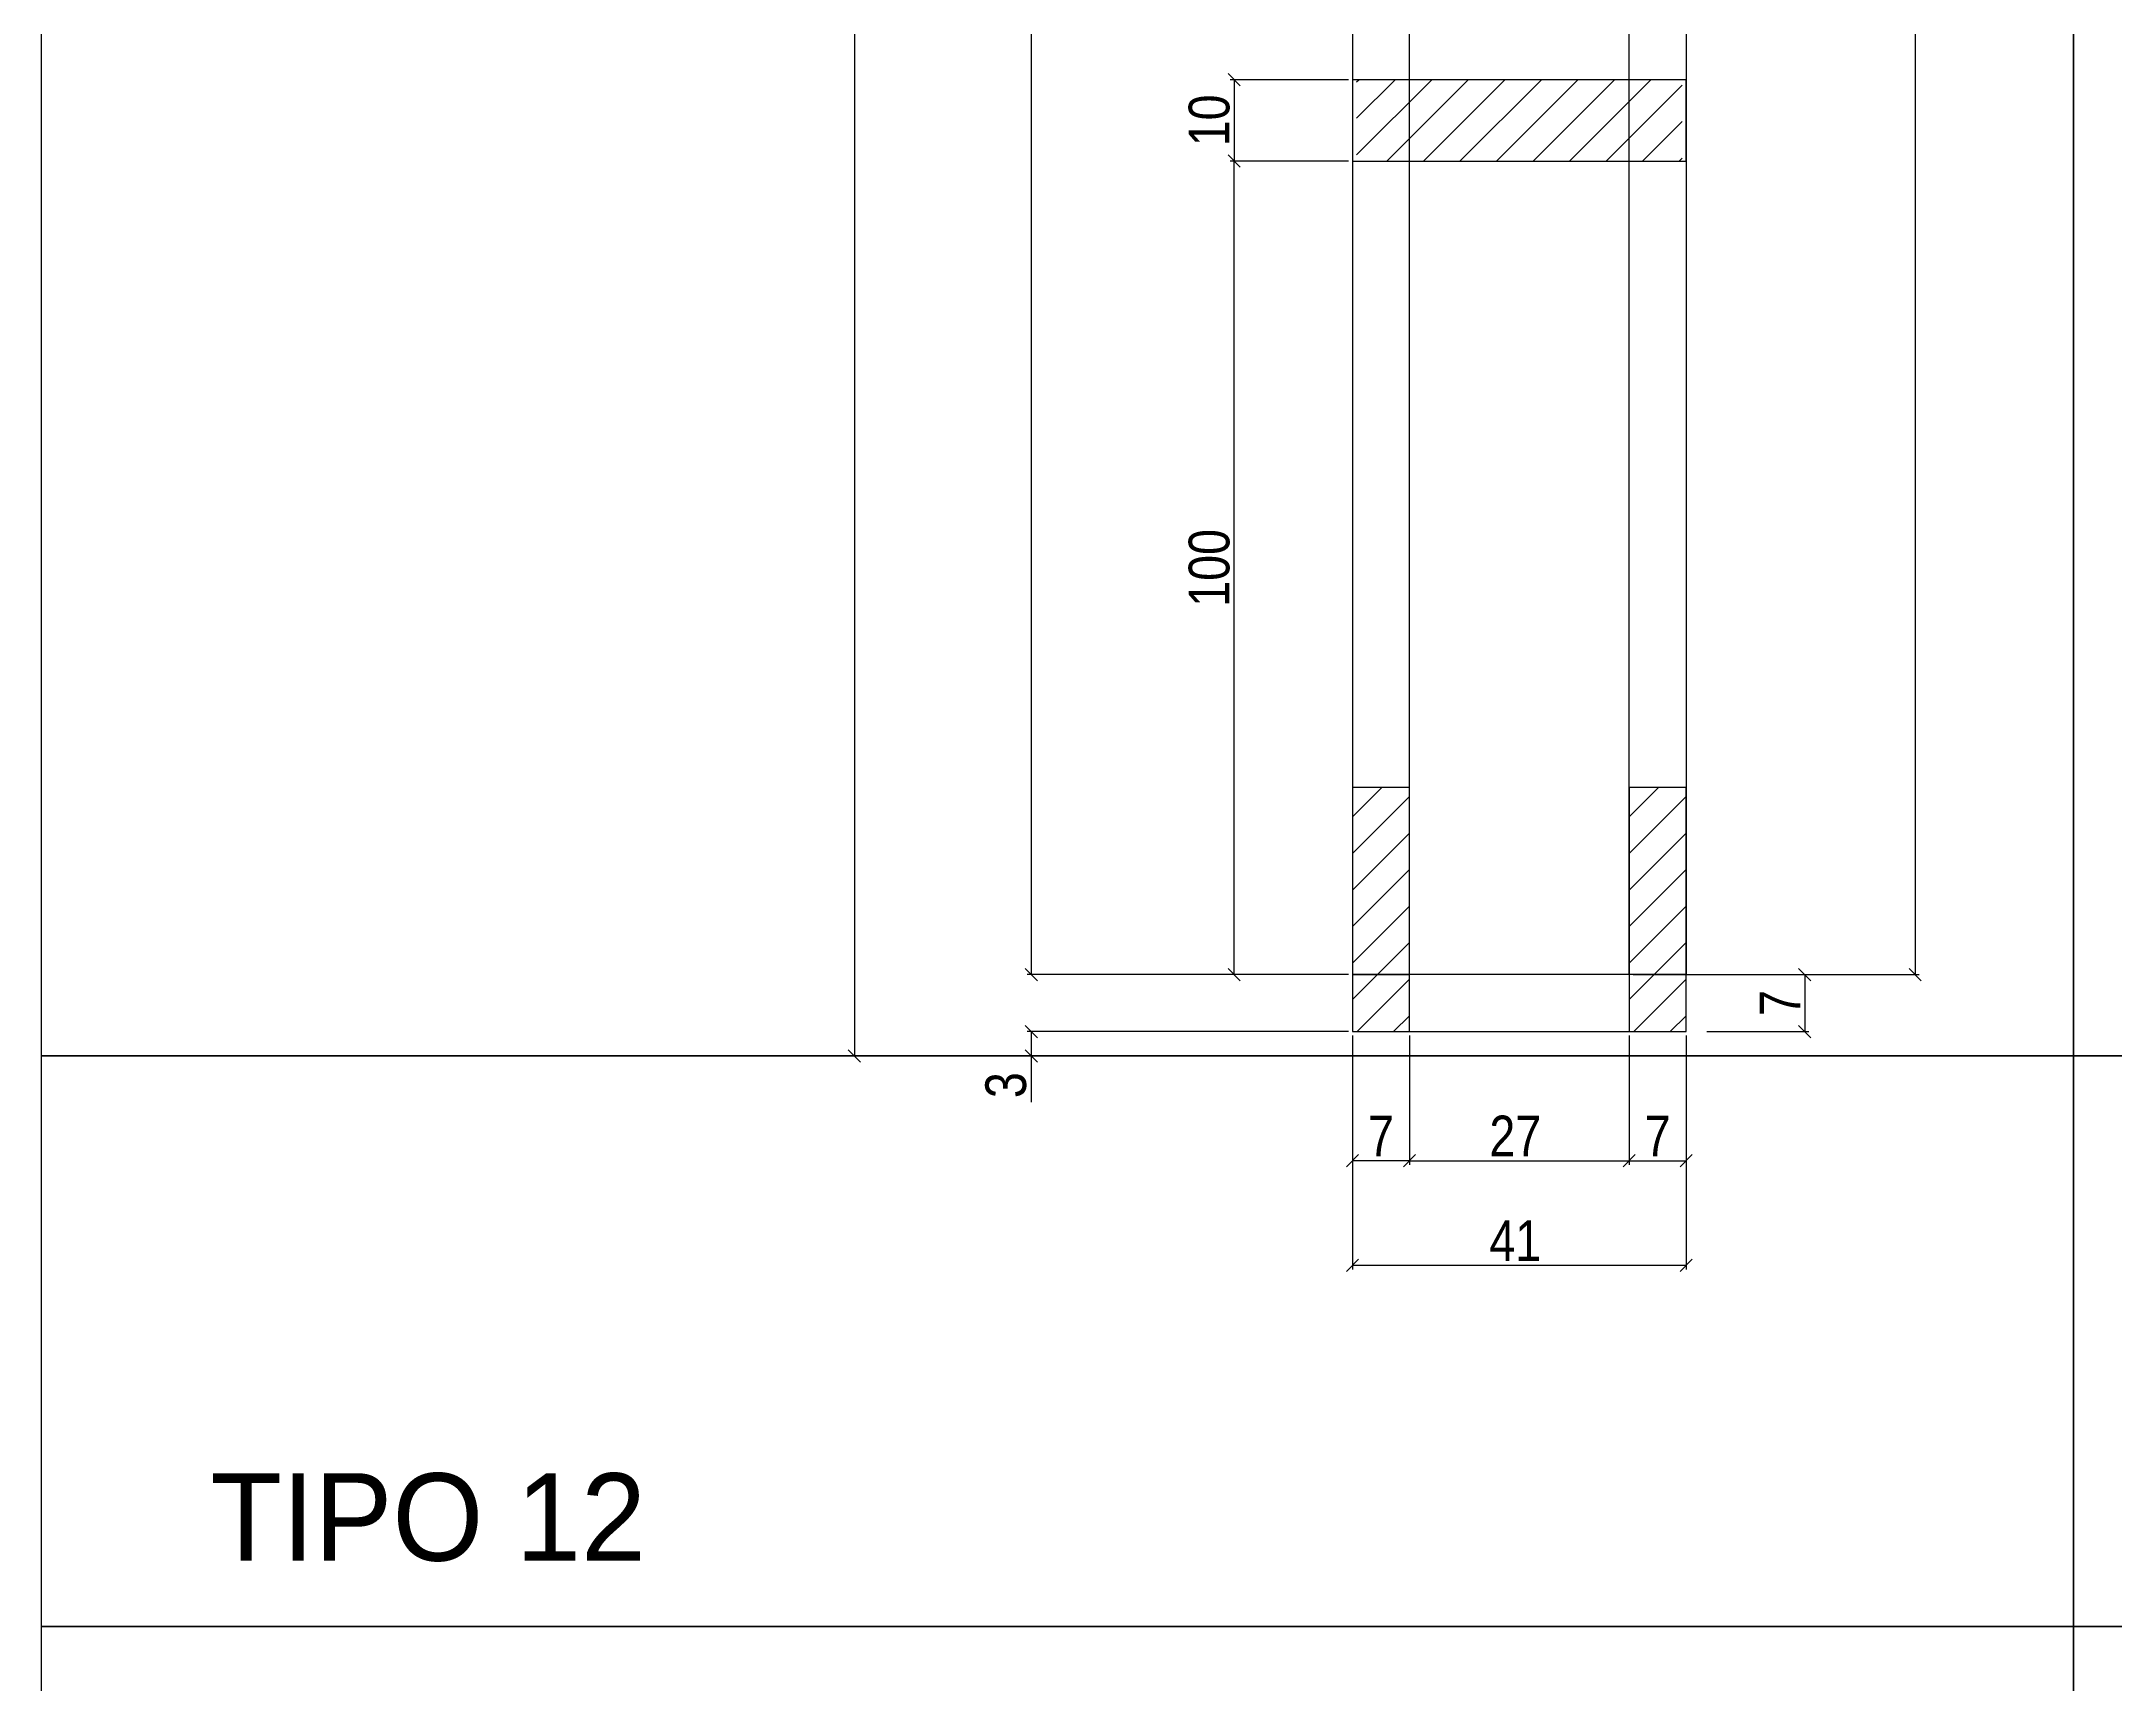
# Model space of a CAD drawing. Header units: millimetres. Extents: x 3247 to 10920, y 704 to 3817.
# Drawn here: x 3247 to 3756, y 1458 to 1862 of the extents above; entities that cross this region are included whole.
import ezdxf

# ---------------------------------------------------------------- set-up
doc = ezdxf.new("R2010")
doc.units = ezdxf.units.MM
for name, color, linetype in [('1', 1, 'Continuous'), ('COTA', 241, 'Continuous'), ('Painéis', 200, 'Continuous'), ('SARR_7x7', 40, 'Continuous'), ('TIRAS REESCORAMENTO', 252, 'Continuous'), ('VIGAS', 3, 'Continuous')]:
    doc.layers.add(name, color=color, linetype=linetype)
doc.styles.add('COTA TECNICA 2X', font='techl___.ttf', dxfattribs={"height": 10})
doc.styles.add('ROMAS860', font='ROMAS860.SHX', dxfattribs={"height": 8.5})
doc.dimstyles.new('SECAO', dxfattribs={"dimscale": 0.333333, "dimtxt": 5, "dimasz": 9, "dimexe": 3, "dimexo": 3, "dimgap": 3, "dimtad": 1, "dimdec": 1, "dimlfac": 0.5, "dimzin": 12, "dimdsep": 46, "dimtxsty": 'COTA TECNICA 2X', "dimblk1": 'OBLIQUE', "dimblk2": 'OBLIQUE', "dimsah": 1, "dimcen": 0.9, "dimclrd": 4, "dimclre": 4, "dimclrt": 240, "dimadec": 1, "dimazin": 3, "dimtfac": 1, "dimtdec": 1, "dimtmove": 0, "dimatfit": 3, "dimfxl": 1, "dimtolj": 1, "dimtzin": 12, "dimarcsym": 0})

# ---------------------------------------------------------------- blocks, each defined once
blk = doc.blocks.new('_Oblique')
at = {"layer": '1', "color": 0, "lineweight": -2}
blk.add_line((-0.5, -0.5), (0.5, 0.5), dxfattribs=at)
blk = doc.blocks.new('*D271')
at = {"layer": 'COTA', "color": 4, "lineweight": -2, "transparency": 16777216}
for p, q in [((3568.02, 2166.46), (3489.06, 2166.46)), ((3490.06, 2166.46), (3490.06, 1632.37)), ((3568.02, 1632.37), (3489.06, 1632.37))]:
    blk.add_line(p, q, dxfattribs=at)
at = {"layer": 'Defpoints', "color": 0, "transparency": 16777216}
for p in [(3569.02, 2166.46), (3490.06, 1632.37), (3569.02, 1632.37)]:
    blk.add_point(p, dxfattribs=at)
at = {"layer": 'COTA', "color": 4, "lineweight": -2, "transparency": 16777216, "xscale": 3, "yscale": 3, "zscale": 3}
for p, rotation in [((3490.06, 2166.46), 90), ((3490.06, 1632.37), 270)]:
    blk.add_blockref('_Oblique', p, dxfattribs=dict(at, rotation=rotation))
at = {"layer": 'COTA', "color": 240, "transparency": 16777216, "insert": (3483.96, 1899.41), "char_height": 10, "attachment_point": 5, "rotation": 90, "style": 'COTA TECNICA 2X'}
blk.add_mtext('\\A1;267', dxfattribs=at)
blk = doc.blocks.new('*D272')
at = {"layer": 'COTA', "color": 4, "lineweight": -2, "transparency": 16777216}
for p, q in [((3569.02, 1617.37), (3569.02, 1559.91)), ((3651.02, 1617.37), (3651.02, 1559.91)), ((3569.02, 1560.91), (3651.02, 1560.91))]:
    blk.add_line(p, q, dxfattribs=at)
at = {"layer": 'Defpoints', "color": 0, "transparency": 16777216}
for p in [(3569.02, 1618.37), (3651.02, 1618.37), (3651.02, 1560.91)]:
    blk.add_point(p, dxfattribs=at)
at = {"layer": 'COTA', "color": 4, "lineweight": -2, "transparency": 16777216, "xscale": 3, "yscale": 3, "zscale": 3, "rotation": 180}
blk.add_blockref('_Oblique', (3569.02, 1560.91), dxfattribs=at)
at = {"layer": 'COTA', "color": 4, "lineweight": -2, "transparency": 16777216, "xscale": 3, "yscale": 3, "zscale": 3}
blk.add_blockref('_Oblique', (3651.02, 1560.91), dxfattribs=at)
at = {"layer": 'COTA', "color": 240, "transparency": 16777216, "insert": (3609.02, 1566.98), "char_height": 10, "attachment_point": 5, "style": 'COTA TECNICA 2X'}
blk.add_mtext('\\A1;41', dxfattribs=at)
blk = doc.blocks.new('*D273')
at = {"layer": 'COTA', "color": 4, "lineweight": -2, "transparency": 16777216}
for p, q in [((3583.02, 1617.37), (3583.02, 1585.63)), ((3637.02, 1617.37), (3637.02, 1585.63)), ((3583.02, 1586.63), (3637.02, 1586.63))]:
    blk.add_line(p, q, dxfattribs=at)
at = {"layer": 'Defpoints', "color": 0, "transparency": 16777216}
for p in [(3583.02, 1618.37), (3637.02, 1618.37), (3637.02, 1586.63)]:
    blk.add_point(p, dxfattribs=at)
at = {"layer": 'COTA', "color": 4, "lineweight": -2, "transparency": 16777216, "xscale": 3, "yscale": 3, "zscale": 3, "rotation": 180}
blk.add_blockref('_Oblique', (3583.02, 1586.63), dxfattribs=at)
at = {"layer": 'COTA', "color": 4, "lineweight": -2, "transparency": 16777216, "xscale": 3, "yscale": 3, "zscale": 3}
blk.add_blockref('_Oblique', (3637.02, 1586.63), dxfattribs=at)
at = {"layer": 'COTA', "color": 240, "transparency": 16777216, "insert": (3609.02, 1592.7), "char_height": 10, "attachment_point": 5, "style": 'COTA TECNICA 2X'}
blk.add_mtext('\\A1;27', dxfattribs=at)
blk = doc.blocks.new('*D274')
at = {"layer": 'COTA', "color": 4, "lineweight": -2, "transparency": 16777216}
blk.add_line((3637.02, 1586.63), (3651.02, 1586.63), dxfattribs=at)
at = {"layer": 'Defpoints', "color": 0, "transparency": 16777216}
for p in [(3637.02, 1586.63), (3651.02, 1586.63), (3651.02, 1586.63)]:
    blk.add_point(p, dxfattribs=at)
at = {"layer": 'COTA', "color": 4, "lineweight": -2, "transparency": 16777216, "xscale": 3, "yscale": 3, "zscale": 3, "rotation": 180}
blk.add_blockref('_Oblique', (3637.02, 1586.63), dxfattribs=at)
at = {"layer": 'COTA', "color": 4, "lineweight": -2, "transparency": 16777216, "xscale": 3, "yscale": 3, "zscale": 3}
blk.add_blockref('_Oblique', (3651.02, 1586.63), dxfattribs=at)
at = {"layer": 'COTA', "color": 240, "transparency": 16777216, "insert": (3644.02, 1592.7), "char_height": 10, "attachment_point": 5, "style": 'COTA TECNICA 2X'}
blk.add_mtext('\\A1;7', dxfattribs=at)
blk = doc.blocks.new('*D275')
at = {"layer": 'COTA', "color": 4, "lineweight": -2, "transparency": 16777216}
blk.add_line((3583.02, 1586.63), (3569.02, 1586.63), dxfattribs=at)
at = {"layer": 'Defpoints', "color": 0, "transparency": 16777216}
for p in [(3569.02, 1586.63), (3569.02, 1586.63), (3583.02, 1586.63)]:
    blk.add_point(p, dxfattribs=at)
at = {"layer": 'COTA', "color": 4, "lineweight": -2, "transparency": 16777216, "xscale": 3, "yscale": 3, "zscale": 3, "rotation": 180}
blk.add_blockref('_Oblique', (3569.02, 1586.63), dxfattribs=at)
at = {"layer": 'COTA', "color": 4, "lineweight": -2, "transparency": 16777216, "xscale": 3, "yscale": 3, "zscale": 3}
blk.add_blockref('_Oblique', (3583.02, 1586.63), dxfattribs=at)
at = {"layer": 'COTA', "color": 240, "transparency": 16777216, "insert": (3576.02, 1592.7), "char_height": 10, "attachment_point": 5, "style": 'COTA TECNICA 2X'}
blk.add_mtext('\\A1;7', dxfattribs=at)
blk = doc.blocks.new('*D276')
at = {"layer": 'COTA', "color": 4, "lineweight": -2, "transparency": 16777216}
for p, q in [((3568.02, 1852.38), (3538.92, 1852.38)), ((3539.92, 1852.38), (3539.92, 1832.38)), ((3568.02, 1832.38), (3538.92, 1832.38))]:
    blk.add_line(p, q, dxfattribs=at)
at = {"layer": 'Defpoints', "color": 0, "transparency": 16777216}
for p in [(3569.02, 1852.38), (3539.92, 1832.38), (3569.02, 1832.38)]:
    blk.add_point(p, dxfattribs=at)
at = {"layer": 'COTA', "color": 4, "lineweight": -2, "transparency": 16777216, "xscale": 3, "yscale": 3, "zscale": 3}
for p, rotation in [((3539.92, 1852.38), 90), ((3539.92, 1832.38), 270)]:
    blk.add_blockref('_Oblique', p, dxfattribs=dict(at, rotation=rotation))
at = {"layer": 'COTA', "color": 240, "transparency": 16777216, "insert": (3533.82, 1842.38), "char_height": 10, "attachment_point": 5, "rotation": 90, "style": 'COTA TECNICA 2X'}
blk.add_mtext('\\A1;10', dxfattribs=at)
blk = doc.blocks.new('*D279')
at = {"layer": 'COTA', "color": 4, "lineweight": -2, "transparency": 16777216}
for p, q in [((3582.02, 2172.46), (3445.56, 2172.46)), ((3446.56, 2172.46), (3446.56, 1612.37)), ((3568.02, 1612.37), (3445.56, 1612.37))]:
    blk.add_line(p, q, dxfattribs=at)
at = {"layer": 'Defpoints', "color": 0, "transparency": 16777216}
for p in [(3583.02, 2172.46), (3446.56, 1612.37), (3569.02, 1612.37)]:
    blk.add_point(p, dxfattribs=at)
at = {"layer": 'COTA', "color": 4, "lineweight": -2, "transparency": 16777216, "xscale": 3, "yscale": 3, "zscale": 3}
for p, rotation in [((3446.56, 2172.46), 90), ((3446.56, 1612.37), 270)]:
    blk.add_blockref('_Oblique', p, dxfattribs=dict(at, rotation=rotation))
at = {"layer": 'COTA', "color": 240, "transparency": 16777216, "insert": (3440.44, 1892.41), "char_height": 10, "attachment_point": 5, "rotation": 90, "style": 'COTA TECNICA 2X'}
blk.add_mtext('\\A1;280', dxfattribs=at)
blk = doc.blocks.new('*D280')
at = {"layer": 'COTA', "color": 4, "lineweight": -2, "transparency": 16777216}
for p, q in [((3568.02, 1618.37), (3489.06, 1618.37)), ((3490.06, 1618.37), (3490.06, 1612.37)), ((3568.02, 1612.37), (3489.06, 1612.37)), ((3490.06, 1612.37), (3490.06, 1601.04))]:
    blk.add_line(p, q, dxfattribs=at)
at = {"layer": 'Defpoints', "color": 0, "transparency": 16777216}
for p in [(3569.02, 1618.37), (3490.06, 1612.37), (3569.02, 1612.37)]:
    blk.add_point(p, dxfattribs=at)
at = {"layer": 'COTA', "color": 4, "lineweight": -2, "transparency": 16777216, "xscale": 3, "yscale": 3, "zscale": 3}
for p, rotation in [((3490.06, 1618.37), 90), ((3490.06, 1612.37), 270)]:
    blk.add_blockref('_Oblique', p, dxfattribs=dict(at, rotation=rotation))
at = {"layer": 'COTA', "color": 240, "transparency": 16777216, "insert": (3483.84, 1605.2), "char_height": 10, "attachment_point": 5, "rotation": 90, "style": 'COTA TECNICA 2X'}
blk.add_mtext('\\A1;3', dxfattribs=at)
blk = doc.blocks.new('*D283')
at = {"layer": 'COTA', "color": 4, "lineweight": -2, "transparency": 16777216}
for p, q in [((3568.02, 1832.38), (3538.92, 1832.38)), ((3539.92, 1632.37), (3539.92, 1832.38)), ((3567.02, 1632.37), (3538.92, 1632.37))]:
    blk.add_line(p, q, dxfattribs=at)
at = {"layer": 'Defpoints', "color": 0, "transparency": 16777216}
for p in [(3539.92, 1832.38), (3569.02, 1832.38), (3568.02, 1632.37)]:
    blk.add_point(p, dxfattribs=at)
at = {"layer": 'COTA', "color": 4, "lineweight": -2, "transparency": 16777216, "xscale": 3, "yscale": 3, "zscale": 3}
for p, rotation in [((3539.92, 1832.38), 90), ((3539.92, 1632.37), 270)]:
    blk.add_blockref('_Oblique', p, dxfattribs=dict(at, rotation=rotation))
at = {"layer": 'COTA', "color": 240, "transparency": 16777216, "insert": (3533.82, 1732.37), "char_height": 10, "attachment_point": 5, "rotation": 90, "style": 'COTA TECNICA 2X'}
blk.add_mtext('\\A1;100', dxfattribs=at)
blk = doc.blocks.new('*D285')
at = {"layer": 'COTA', "color": 4, "lineweight": -2, "transparency": 16777216}
for p, q in [((3653.02, 2134.44), (3708.32, 2134.44)), ((3707.32, 2134.44), (3707.32, 1632.37)), ((3653.02, 1632.37), (3708.32, 1632.37))]:
    blk.add_line(p, q, dxfattribs=at)
at = {"layer": 'Defpoints', "color": 0, "transparency": 16777216}
for p in [(3652.02, 2134.44), (3652.02, 1632.37), (3707.32, 1632.37)]:
    blk.add_point(p, dxfattribs=at)
at = {"layer": 'COTA', "color": 4, "lineweight": -2, "transparency": 16777216, "xscale": 3, "yscale": 3, "zscale": 3}
for p, rotation in [((3707.32, 2134.44), 90), ((3707.32, 1632.37), 270)]:
    blk.add_blockref('_Oblique', p, dxfattribs=dict(at, rotation=rotation))
at = {"layer": 'COTA', "color": 240, "transparency": 16777216, "insert": (3701.21, 1883.4), "char_height": 10, "attachment_point": 5, "rotation": 90, "style": 'COTA TECNICA 2X'}
blk.add_mtext('\\A1;251', dxfattribs=at)
blk = doc.blocks.new('*D286')
at = {"layer": 'COTA', "color": 4, "lineweight": -2, "transparency": 16777216}
for p, q in [((3638.02, 1632.37), (3681.17, 1632.37)), ((3680.17, 1632.37), (3680.17, 1618.37)), ((3656.08, 1618.37), (3681.17, 1618.37))]:
    blk.add_line(p, q, dxfattribs=at)
at = {"layer": 'Defpoints', "color": 0, "transparency": 16777216}
for p in [(3637.02, 1632.37), (3655.08, 1618.37), (3680.17, 1618.37)]:
    blk.add_point(p, dxfattribs=at)
at = {"layer": 'COTA', "color": 4, "lineweight": -2, "transparency": 16777216, "xscale": 3, "yscale": 3, "zscale": 3}
for p, rotation in [((3680.17, 1632.37), 90), ((3680.17, 1618.37), 270)]:
    blk.add_blockref('_Oblique', p, dxfattribs=dict(at, rotation=rotation))
at = {"layer": 'COTA', "color": 240, "transparency": 16777216, "insert": (3674.1, 1625.37), "char_height": 10, "attachment_point": 5, "rotation": 90, "style": 'COTA TECNICA 2X'}
blk.add_mtext('\\A1;7', dxfattribs=at)

msp = doc.modelspace()

# ---------------------------------------------------------------- hatches: boundary and pattern name
at = {"layer": 'COTA'}
h = msp.add_hatch(dxfattribs=at)
h.set_pattern_fill('ANSI31', color=256, scale=2, style=0)
h.set_pattern_definition([(45, (-22558.58, -195440.409), (-4.49012806, 4.49012806), [])])
h.paths.add_polyline_path([(3650.02, 1852.38), (3570.02, 1852.38), (3570.02, 1832.38), (3650.02, 1832.38)])
h = msp.add_hatch(dxfattribs=at)
h.set_pattern_fill('ANSI31', color=256, scale=2, style=0)
h.set_pattern_definition([(45, (-16275.195, -4190.824), (-4.490128, 4.490128), [])])
h.paths.add_polyline_path([(3569.02, 1618.37), (3583.02, 1618.37), (3583.02, 1678.37), (3569.02, 1678.37)])
h = msp.add_hatch(dxfattribs=at)
h.set_pattern_fill('ANSI31', color=256, scale=2, style=0)
h.set_pattern_definition([(45, (-16207.195, -4190.824), (-4.490128, 4.490128), [])])
h.paths.add_polyline_path([(3637.02, 1618.37), (3651.02, 1618.37), (3651.02, 1678.37), (3637.02, 1678.37)])

# ---------------------------------------------------------------- linework, layer by layer
at = {"linetype": 'Continuous'}
msp.add_lwpolyline([(3591.02, 1618.37), (3651.02, 1618.37), (3651.02, 1632.37), (3569.02, 1632.37), (3569.02, 1618.37), (3591.02, 1618.37)], dxfattribs=at)
at = {"layer": 'COTA', "color": 1}
msp.add_line((3246.75, 1612.37), (6743.22, 1612.37), dxfattribs=at)
at = {"layer": 'Painéis'}
msp.add_lwpolyline([(3569.02, 1832.38), (3651.02, 1832.38), (3651.02, 1852.38), (3569.02, 1852.38), (3569.02, 1832.38)], dxfattribs=at)
for points in [[(3569.02, 1618.37), (3583.02, 1618.37), (3583.02, 1678.37), (3569.02, 1678.37)], [(3637.02, 1618.37), (3651.02, 1618.37), (3651.02, 1678.37), (3637.02, 1678.37)]]:
    msp.add_lwpolyline(points, close=True, dxfattribs=at)
at = {"layer": 'SARR_7x7', "linetype": 'Continuous'}
for points in [[(3569.02, 1632.37), (3583.02, 1632.37), (3583.02, 2166.46), (3569.02, 2166.46)], [(3651.02, 1632.37), (3637.02, 1632.37), (3637.02, 2134.44), (3651.02, 2134.44)]]:
    msp.add_lwpolyline(points, close=True, dxfattribs=at)
at = {"layer": 'TIRAS REESCORAMENTO', "linetype": 'ByBlock'}
for p, q in [((3746.25, 1612.37), (3246.75, 1612.37)), ((4245.74, 1612.37), (3746.25, 1612.37))]:
    msp.add_line(p, q, dxfattribs=at)
at = {"layer": 'VIGAS'}
for points in [[(3746.25, 1472.11), (3246.75, 1472.11), (3246.75, 2240.54), (3746.25, 2240.54)], [(4245.74, 1472.11), (3746.25, 1472.11), (3746.25, 2240.54), (4245.74, 2240.54)], [(3746.25, 703.68), (3246.75, 703.68), (3246.75, 1472.11), (3746.25, 1472.11)], [(4245.74, 703.68), (3746.25, 703.68), (3746.25, 1472.11), (4245.74, 1472.11)]]:
    msp.add_lwpolyline(points, close=True, dxfattribs=at)

# ---------------------------------------------------------------- texts
at = {"layer": 'COTA', "color": 7, "style": 'ROMAS860'}
msp.add_text('TIPO 12', height=21.505, dxfattribs=at).set_placement((3288.28, 1488.28))

# ---------------------------------------------------------------- dimensions: what is measured, and where the dimension line sits
at = {"layer": 'COTA', "color": 3}
for base, p1, p2, picture, middle in [((3446.56, 1612.37), (3583.02, 2172.46), (3569.02, 1612.37), '*D279', (3440.44, 1892.41)), ((3490.06, 1632.37), (3569.02, 2166.46), (3569.02, 1632.37), '*D271', (3483.96, 1899.41)), ((3707.32, 1632.37), (3652.02, 2134.44), (3652.02, 1632.37), '*D285', (3701.21, 1883.4)), ((3539.92, 1832.38), (3569.02, 1852.38), (3569.02, 1832.38), '*D276', (3533.82, 1842.38)), ((3539.92, 1832.38), (3568.02, 1632.37), (3569.02, 1832.38), '*D283', (3533.82, 1732.37)), ((3680.17, 1618.37), (3637.02, 1632.37), (3655.08, 1618.37), '*D286', (3674.1, 1625.37)), ((3490.06, 1612.37), (3569.02, 1618.37), (3569.02, 1612.37), '*D280', (3483.84, 1605.2))]:
    dim = msp.add_linear_dim(base=base, p1=p1, p2=p2, angle=90, dimstyle='SECAO', dxfattribs=at)
    dim.commit()
    dim.dimension.update_dxf_attribs({"geometry": picture, "text_midpoint": middle})
for base, p1, p2, picture, middle in [((3651.02, 1560.91), (3569.02, 1618.37), (3651.02, 1618.37), '*D272', (3609.02, 1560.91)), ((3637.02, 1586.63), (3583.02, 1618.37), (3637.02, 1618.37), '*D273', (3609.02, 1586.63)), ((3651.02, 1586.63), (3637.02, 1586.63), (3651.02, 1586.63), '*D274', (3644.02, 1586.63))]:
    dim = msp.add_linear_dim(base=base, p1=p1, p2=p2, dimstyle='SECAO', dxfattribs=at)
    dim.commit()
    dim.dimension.update_dxf_attribs({"geometry": picture, "text_midpoint": middle, "dimtype": 160})
dim = msp.add_linear_dim(base=(3569.02, 1586.63), p1=(3583.02, 1586.63), p2=(3569.02, 1586.63), dimstyle='SECAO', dxfattribs=at)
dim.commit()
dim.dimension.update_dxf_attribs({"geometry": '*D275', "text_midpoint": (3576.02, 1592.7)})

doc.saveas('drawing.dxf')
